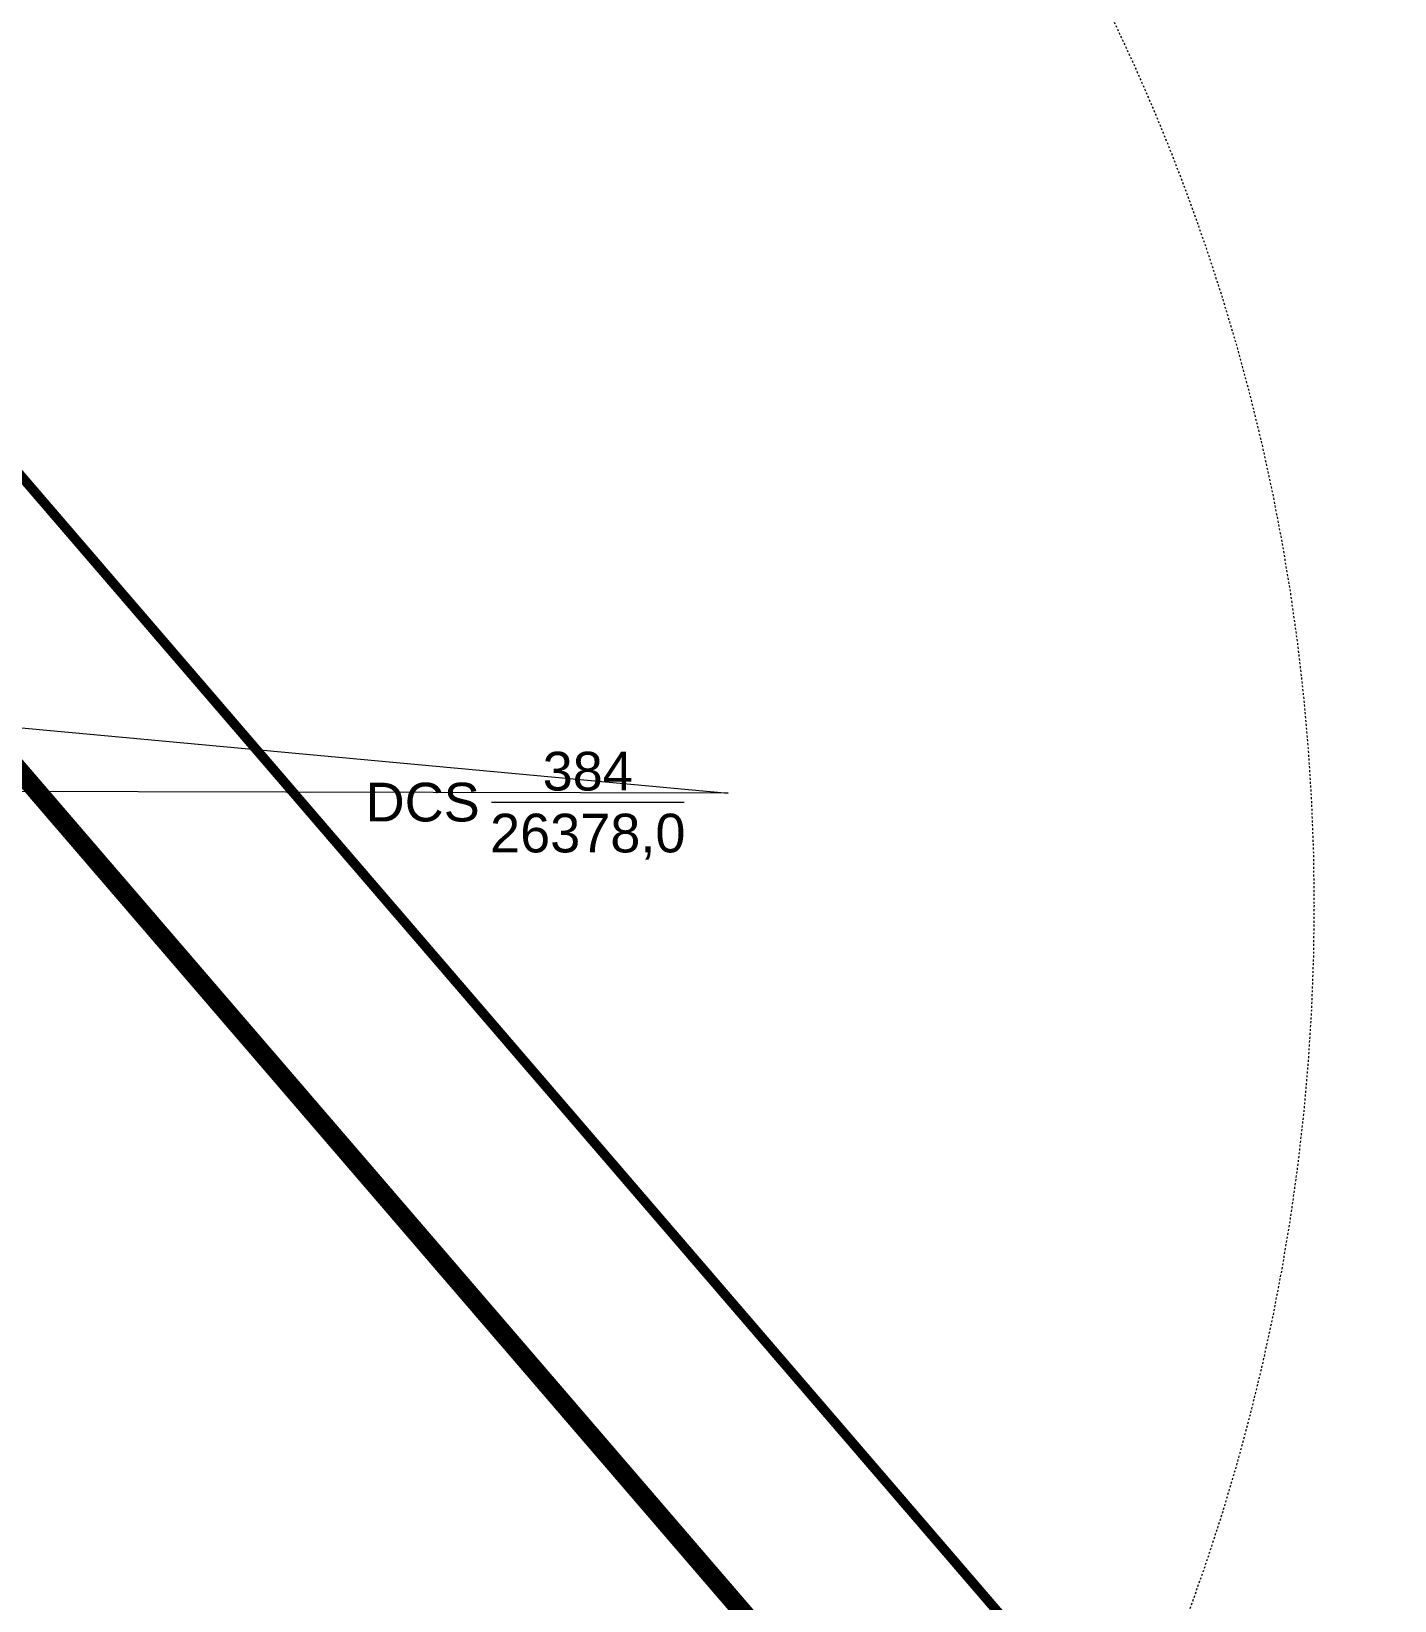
# Model space of a CAD drawing. Header units: metres. Extents: x 0 to 551036, y 0 to 1845929.
# Drawn here: x 547801.5 to 547872, y 1842620.4 to 1842701.5 of the extents above; entities that cross this region are included whole.
import ezdxf
from ezdxf.enums import TextEntityAlignment as Align

# ---------------------------------------------------------------- set-up
doc = ezdxf.new("R2010")
doc.units = ezdxf.units.M
doc.header["$MEASUREMENT"] = 0
doc.linetypes.add('Anordnung Grundriss$0$GESTRICHELT', pattern=[0.75, 0.5, -0.25])
doc.linetypes.add('BD HH1 KEM TMB$0$DASHDOT2', pattern=[0.5, 0.25, -0.125, 0, -0.125])
for name, color, linetype, lineweight in [('BD HH1 KEM TMB$0$Ranh', 7, 'Continuous', 0), ('Level 13', 7, 'Continuous', 0), ('Level 2', 7, 'Continuous', 0), ('Level 4', 7, 'Continuous', 0), ('Q-CORRIDO', 7, 'Continuous', 0), ('Ranh', 7, 'Continuous', 0), ('Đường', 7, 'Continuous', 0)]:
    doc.layers.add(name, color=color, linetype=linetype, lineweight=lineweight)
doc.styles.add('Style-Arial', font='arial.ttf')
doc.linetypes.add('FENCELINE1', pattern='A,6.35,-2.54,[133,ltypeshp.shx,S=2.54,R=0,X=-2.54,Y=0],-2.54,25.4', length=36.83)

# ---------------------------------------------------------------- blocks, each defined once
blk = doc.blocks.new('TB')
at = {"layer": 'Level 4', "color": 1, "lineweight": 13, "flags": 128}
blk.add_lwpolyline([(-104.15, 82.56), (155.27, 740.58), (-38, 82.07)], dxfattribs=at)
at = {"layer": 'Level 4', "color": 2, "linetype": 'Anordnung Grundriss$0$GESTRICHELT', "lineweight": 13, "ltscale": 0.2}
blk.add_circle((0, 0), 1057.28, dxfattribs=at)
blk = doc.blocks.new('N_THUA_152')
at = {"layer": 'Level 13', "color": 2, "linetype": 'Continuous', "lineweight": 0}
blk.add_line((-3.017, 0), (6.946, 0), dxfattribs=at)
at = {"layer": 'Level 13', "color": 5, "linetype": 'Continuous', "lineweight": 0, "style": 'Style-Arial'}
blk.add_text('384', height=2, dxfattribs=at).set_placement((1.964, 1.6), align=Align.MIDDLE_CENTER)
at = {"layer": 'Level 2', "color": 3, "linetype": 'Continuous', "lineweight": 0, "style": 'Style-Arial'}
blk.add_text('DCS', height=2, dxfattribs=at).set_placement((-3.617, 0), align=Align.MIDDLE_RIGHT)
at = {"layer": 'Level 4', "color": 1, "linetype": 'Continuous', "lineweight": 0, "style": 'Style-Arial'}
blk.add_text('26378,0', height=2, dxfattribs=at).set_placement((1.964, -1.6), align=Align.MIDDLE_CENTER)

msp = doc.modelspace()

# ---------------------------------------------------------------- linework, layer by layer
at = {"layer": 'BD HH1 KEM TMB$0$Ranh', "color": 3, "linetype": 'BD HH1 KEM TMB$0$DASHDOT2', "ltscale": 6, "const_width": 0.5}
msp.add_lwpolyline([(547034.43997, 1842987.82483), (547784.75541, 1842697.43071), (548199.83297, 1842214.79155), (548597.52544, 1841937.88793), (548392.50742, 1841468.26311), (548551.48494, 1841051.14892), (548101.10368, 1840704.91926), (547600.75752, 1840951.69702), (547242.57197, 1841928.07708), (546883.41754, 1842351.55456)], dxfattribs=at)
at = {"layer": 'Q-CORRIDO', "color": 1}
msp.add_circle((547762.074, 1842656.379), 210, dxfattribs=at)
at = {"layer": 'Ranh', "linetype": 'FENCELINE1', "lineweight": 13, "const_width": 1}
msp.add_lwpolyline([(545039.78842, 1844094.35008), (545124.08835, 1843654.25007), (545296.08835, 1843665.35004), (545306.4884, 1843960.65004), (545709.48834, 1843646.54997), (545656.48829, 1843320.54998), (546108.28829, 1843335.54991), (547778.80819, 1842689.00963), (548193.07811, 1842207.30956), (548585.07806, 1841934.3695), (548381.70799, 1841468.51953), (548541.08792, 1841050.34951), (548101.40786, 1840712.89958), (547608.7779, 1840958.86966), (547251.34806, 1841933.18972), (546890.08813, 1842359.14978), (545600.78827, 1843192.74999), (545260.58826, 1843158.05004), (544710.1383, 1843401.59013), (544568.32841, 1844020.54016), (545039.78842, 1844094.35008)], dxfattribs=at)

# ---------------------------------------------------------------- block references
at = {"layer": 'Level 2', "color": 3, "linetype": 'Continuous', "lineweight": 0}
msp.add_blockref('N_THUA_152', (547828.30523, 1842661.70929), dxfattribs=at)
at = {"layer": 'Đường', "lineweight": 13, "xscale": 0.1, "yscale": 0.1, "zscale": 0.1, "rotation": 286.2264331696364}
msp.add_blockref('TB', (547762.074, 1842656.379), dxfattribs=at)

doc.saveas('drawing.dxf')
